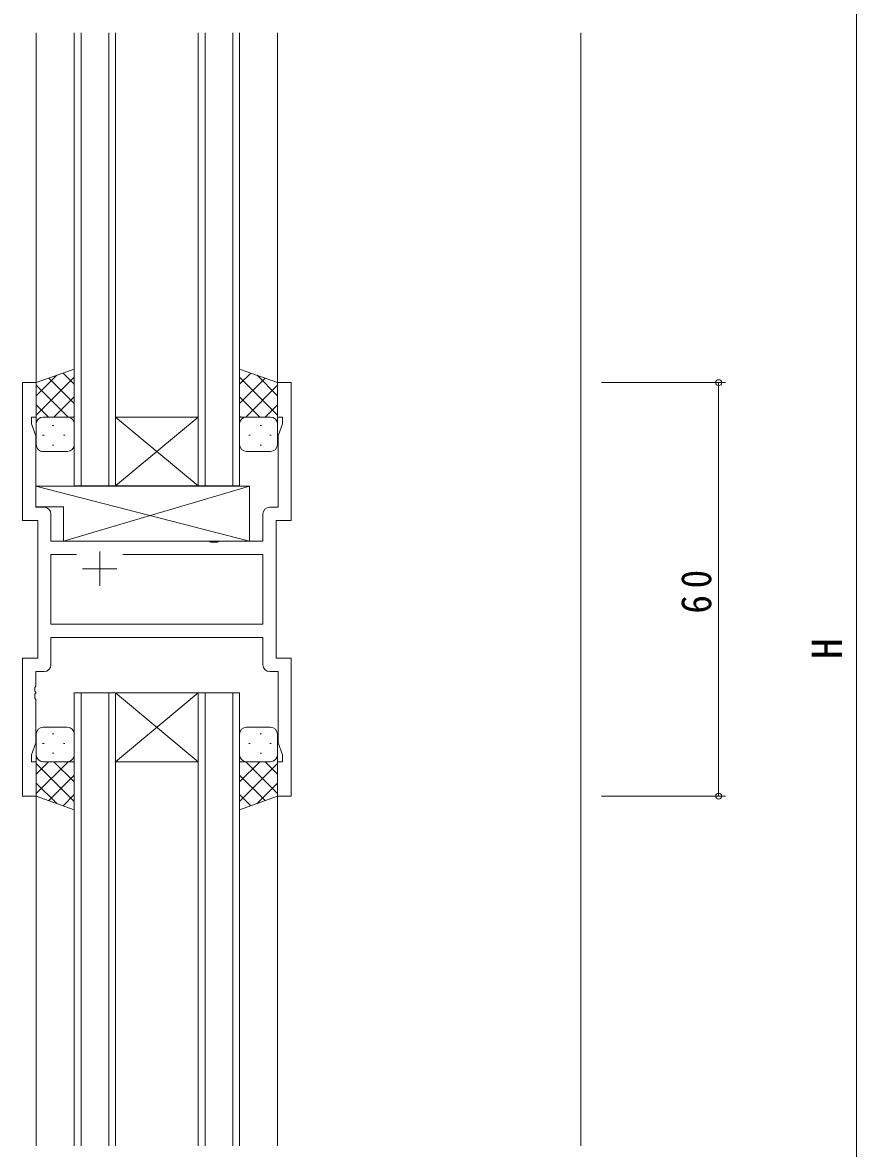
# Model space of a CAD drawing. Units: millimetres on the paper. Extents: x -420 to 373, y -297 to 267.
# Drawn here: x -334.2 to -213.2, y -50.5 to 112.9 of the extents above; entities that cross this region are included whole.
import ezdxf
from ezdxf.enums import TextEntityAlignment as Align

# ---------------------------------------------------------------- set-up
doc = ezdxf.new("R2010")
doc.units = ezdxf.units.MM
for name, color, linetype, lineweight in [('0-3_YKK_11', 7, 'Continuous', 9), ('0-4_YKK_12', 2, 'Continuous', 9), ('0-5_YKK_13', 4, 'Continuous', 9), ('0-7_YKK_D', 6, 'Continuous', 9)]:
    doc.layers.add(name, color=color, linetype=linetype, lineweight=lineweight)
doc.styles.add('ＭＳ ゴシック', font='')
doc.styles.get('ＭＳ ゴシック').set_extended_font_data('MS Gothic')

msp = doc.modelspace()

# ---------------------------------------------------------------- linework, layer by layer
at = {"layer": '0-3_YKK_11'}
for p, q in [((-334.223, 60.621), (-332.223, 60.621)), ((-334.223, 40.62), (-334.223, 60.621)), ((-332.223, 60.621), (-332.223, 55.621)), ((-297.223, 60.621), (-295.223, 60.621)), ((-297.223, 55.621), (-297.223, 60.621)), ((-295.223, 60.621), (-295.223, 40.62)), ((-332.923, 55.621), (-332.923, 54.62)), ((-332.223, 55.621), (-332.923, 55.621)), ((-296.523, 55.621), (-297.223, 55.621)), ((-296.523, 54.62), (-296.523, 55.621)), ((-332.923, 54.62), (-332.293, 52.89)), ((-297.153, 52.89), (-296.523, 54.62)), ((-332.293, 52.89), (-332.293, 42.55)), ((-297.153, 42.55), (-297.153, 52.89)), ((-332.293, 42.55), (-331.093, 42.55)), ((-298.353, 42.55), (-297.153, 42.55)), ((-330.093, 41.55), (-330.093, 37.62)), ((-299.353, 37.62), (-299.353, 41.55)), ((-332.023, 40.62), (-334.223, 40.62)), ((-332.023, 20.62), (-332.023, 40.62)), ((-297.423, 40.62), (-297.423, 20.62)), ((-295.223, 40.62), (-297.423, 40.62)), ((-330.093, 37.62), (-307.094, 37.62)), ((-307.094, 37.62), (-306.902, 37.478)), ((-305.944, 37.478), (-305.752, 37.62)), ((-305.752, 37.62), (-299.353, 37.62)), ((-323.023, 36.12), (-323.023, 31.121)), ((-306.902, 37.478), (-305.944, 37.478)), ((-330.093, 35.69), (-326.373, 35.69)), ((-330.093, 25.55), (-330.093, 35.69)), ((-319.673, 35.69), (-299.353, 35.69)), ((-319.673, 35.69), (-299.353, 35.69)), ((-299.353, 35.69), (-299.353, 25.55)), ((-320.523, 33.621), (-325.523, 33.621)), ((-299.353, 25.55), (-330.093, 25.55)), ((-330.093, 23.621), (-330.093, 19.69)), ((-299.353, 23.621), (-330.093, 23.621)), ((-299.353, 19.69), (-299.353, 23.621)), ((-334.223, 20.62), (-332.023, 20.62)), ((-334.223, 0.62), (-334.223, 20.62)), ((-297.423, 20.62), (-295.223, 20.62)), ((-295.223, 20.62), (-295.223, 0.62)), ((-332.293, 18.69), (-332.293, 16.579)), ((-331.093, 18.69), (-332.293, 18.69)), ((-297.153, 18.69), (-298.353, 18.69)), ((-297.153, 8.351), (-297.153, 18.69)), ((-332.293, 16.579), (-332.413, 16.395)), ((-332.413, 16.395), (-332.413, 15.846)), ((-332.413, 15.846), (-332.293, 15.662)), ((-332.293, 15.579), (-332.413, 15.395)), ((-332.413, 15.395), (-332.413, 14.846)), ((-332.413, 14.846), (-332.293, 14.662)), ((-332.293, 15.662), (-332.293, 15.579)), ((-332.293, 14.662), (-332.293, 8.351)), ((-332.293, 8.351), (-332.923, 6.62)), ((-296.523, 6.62), (-297.153, 8.351)), ((-332.923, 6.62), (-332.923, 5.62)), ((-296.523, 5.62), (-296.523, 6.62)), ((-332.923, 5.62), (-332.223, 5.62)), ((-332.223, 5.62), (-332.223, 0.62)), ((-297.223, 5.62), (-296.523, 5.62)), ((-297.223, 0.62), (-297.223, 5.62)), ((-332.223, 0.62), (-334.223, 0.62)), ((-295.223, 0.62), (-297.223, 0.62))]:
    msp.add_line(p, q, dxfattribs=at)
for centre, start, end in [((-331.093, 41.55), 0, 89.99998), ((-298.353, 41.55), 90, 179.99998), ((-331.093, 19.69), 270, 359.99998), ((-298.353, 19.69), 180, 269.99998)]:
    msp.add_arc(centre, 1, start, end, dxfattribs=at)
at = {"layer": '0-4_YKK_12'}
for p, q in [((-332.223, 111.371), (-332.223, 60.12)), ((-326.721, 45.621), (-326.721, 111.371)), ((-325.721, 111.371), (-325.721, 45.621)), ((-321.721, 45.621), (-321.721, 111.371)), ((-320.721, 111.371), (-320.721, 45.621)), ((-308.721, 45.621), (-308.721, 111.371)), ((-307.721, 111.371), (-307.721, 45.621)), ((-303.721, 45.621), (-303.721, 111.371)), ((-302.721, 111.371), (-302.721, 45.621)), ((-297.223, 111.371), (-297.223, 60.12)), ((-253.223, 111.371), (-253.223, -50.13)), ((-308.721, 45.621), (-320.721, 55.621)), ((-320.721, 45.621), (-308.721, 55.621)), ((-320.721, 55.621), (-308.721, 55.621)), ((-320.721, 45.621), (-326.721, 45.621)), ((-320.721, 45.621), (-308.721, 45.621)), ((-302.721, 45.621), (-308.721, 45.621)), ((-320.721, 15.62), (-326.721, 15.62)), ((-326.721, 15.62), (-326.721, -50.13)), ((-320.721, 15.62), (-326.721, 15.62)), ((-326.721, 15.62), (-326.721, -50.13)), ((-325.721, -50.13), (-325.721, 15.62)), ((-325.721, -50.13), (-325.721, 15.62)), ((-321.721, 15.62), (-321.721, -50.13)), ((-321.721, 15.62), (-321.721, -50.13)), ((-308.721, 15.62), (-320.721, 5.62)), ((-320.721, 15.62), (-308.721, 5.62)), ((-320.721, 15.62), (-308.721, 15.62)), ((-320.721, -50.13), (-320.721, 15.62)), ((-308.721, 15.62), (-320.721, 5.62)), ((-320.721, 15.62), (-308.721, 5.62)), ((-320.721, 15.62), (-308.721, 15.62)), ((-320.721, -50.13), (-320.721, 15.62)), ((-302.721, 15.62), (-308.721, 15.62)), ((-308.721, 15.62), (-308.721, -50.13)), ((-302.721, 15.62), (-308.721, 15.62)), ((-308.721, 15.62), (-308.721, -50.13)), ((-307.721, -50.13), (-307.721, 15.62)), ((-307.721, -50.13), (-307.721, 15.62)), ((-303.721, 15.62), (-303.721, -50.13)), ((-303.721, 15.62), (-303.721, -50.13)), ((-302.721, -50.13), (-302.721, 15.62)), ((-302.721, -50.13), (-302.721, 15.62)), ((-320.721, 5.62), (-308.721, 5.62)), ((-320.721, 5.62), (-308.721, 5.62)), ((-332.223, 1.12), (-332.223, -50.13)), ((-297.223, 1.12), (-297.223, -50.13))]:
    msp.add_line(p, q, dxfattribs=at)
at = {"layer": '0-5_YKK_13'}
for p, q in [((-326.723, 62.585), (-332.223, 60.621)), ((-326.723, 54.399), (-326.723, 62.585)), ((-302.724, 62.585), (-297.224, 60.621)), ((-302.724, 54.399), (-302.724, 62.585)), ((-332.223, 58.717), (-329.262, 61.678)), ((-332.223, 55.889), (-326.723, 61.389)), ((-332.223, 60.621), (-332.223, 54.62)), ((-326.723, 57.569), (-330.419, 61.265)), ((-326.723, 60.398), (-328.335, 62.009)), ((-302.724, 60.398), (-301.113, 62.009)), ((-297.224, 55.889), (-302.724, 61.389)), ((-302.724, 57.569), (-299.028, 61.265)), ((-297.224, 58.717), (-300.185, 61.678)), ((-297.224, 60.621), (-297.224, 54.62)), ((-327.603, 55.62), (-332.223, 60.241)), ((-301.845, 55.62), (-297.224, 60.241)), ((-330.431, 55.621), (-332.223, 57.412)), ((-329.663, 55.621), (-326.723, 58.56)), ((-299.784, 55.621), (-302.724, 58.56)), ((-299.016, 55.621), (-297.224, 57.412)), ((-331.223, 55.621), (-327.623, 55.621)), ((-330.823, 55.621), (-326.723, 55.621)), ((-326.834, 55.621), (-326.723, 55.732)), ((-302.613, 55.621), (-302.724, 55.732)), ((-298.624, 55.621), (-302.724, 55.621)), ((-298.224, 55.621), (-301.824, 55.621)), ((-332.223, 51.621), (-332.223, 54.62)), ((-329.888, 54.399), (-329.688, 54.399)), ((-326.723, 54.62), (-326.723, 51.621)), ((-302.724, 54.62), (-302.724, 51.621)), ((-299.559, 54.399), (-299.759, 54.399)), ((-297.224, 51.621), (-297.224, 54.62)), ((-331.303, 52.984), (-331.103, 52.984)), ((-328.273, 52.984), (-328.073, 52.984)), ((-301.174, 52.984), (-301.374, 52.984)), ((-298.144, 52.984), (-298.344, 52.984)), ((-329.888, 51.569), (-329.688, 51.569)), ((-299.559, 51.569), (-299.759, 51.569)), ((-327.723, 50.621), (-331.223, 50.621)), ((-301.724, 50.621), (-298.224, 50.621)), ((-301.298, 45.62), (-332.293, 45.62)), ((-328.298, 37.62), (-301.298, 45.62)), ((-301.298, 45.62), (-301.298, 37.62)), ((-328.298, 42.62), (-332.293, 42.62)), ((-328.298, 42.62), (-328.298, 37.62)), ((-301.298, 37.62), (-328.298, 37.62)), ((-327.723, 10.621), (-331.223, 10.621)), ((-327.723, 10.621), (-331.223, 10.621)), ((-301.724, 10.621), (-298.224, 10.621)), ((-301.724, 10.621), (-298.224, 10.621)), ((-332.223, 9.621), (-332.223, 6.62)), ((-332.223, 9.621), (-332.223, 6.62)), ((-331.303, 8.257), (-331.103, 8.257)), ((-331.303, 8.257), (-331.103, 8.257)), ((-329.888, 9.672), (-329.688, 9.672)), ((-329.888, 9.672), (-329.688, 9.672)), ((-328.273, 8.257), (-328.073, 8.257)), ((-328.273, 8.257), (-328.073, 8.257)), ((-326.723, 6.62), (-326.723, 9.621)), ((-326.723, 6.62), (-326.723, 9.621)), ((-302.724, 6.62), (-302.724, 9.621)), ((-302.724, 6.62), (-302.724, 9.621)), ((-301.174, 8.257), (-301.374, 8.257)), ((-301.174, 8.257), (-301.374, 8.257)), ((-299.559, 9.672), (-299.759, 9.672)), ((-299.559, 9.672), (-299.759, 9.672)), ((-298.144, 8.257), (-298.344, 8.257)), ((-298.144, 8.257), (-298.344, 8.257)), ((-297.224, 9.621), (-297.224, 6.62)), ((-297.224, 9.621), (-297.224, 6.62)), ((-332.223, 0.62), (-332.223, 6.62)), ((-332.223, 0.62), (-332.223, 6.62)), ((-329.888, 6.842), (-329.688, 6.842)), ((-329.888, 6.842), (-329.688, 6.842)), ((-326.723, 6.842), (-326.723, -1.344)), ((-326.723, 6.842), (-326.723, -1.344)), ((-302.724, 6.842), (-302.724, -1.344)), ((-302.724, 6.842), (-302.724, -1.344)), ((-299.559, 6.842), (-299.759, 6.842)), ((-299.559, 6.842), (-299.759, 6.842)), ((-297.224, 0.62), (-297.224, 6.62)), ((-297.224, 0.62), (-297.224, 6.62)), ((-327.603, 5.621), (-332.223, 1)), ((-327.603, 5.621), (-332.223, 1)), ((-330.431, 5.62), (-332.223, 3.829)), ((-330.431, 5.62), (-332.223, 3.829)), ((-332.223, 5.352), (-326.723, -0.148)), ((-332.223, 5.352), (-326.723, -0.148)), ((-331.223, 5.62), (-327.623, 5.62)), ((-331.223, 5.62), (-327.623, 5.62)), ((-330.823, 5.62), (-326.723, 5.62)), ((-330.823, 5.62), (-326.723, 5.62)), ((-329.663, 5.62), (-326.723, 2.681)), ((-329.663, 5.62), (-326.723, 2.681)), ((-326.834, 5.62), (-326.723, 5.509)), ((-326.834, 5.62), (-326.723, 5.509)), ((-298.624, 5.62), (-302.724, 5.62)), ((-299.784, 5.62), (-302.724, 2.681)), ((-302.613, 5.62), (-302.724, 5.509)), ((-298.624, 5.62), (-302.724, 5.62)), ((-299.784, 5.62), (-302.724, 2.681)), ((-302.613, 5.62), (-302.724, 5.509)), ((-297.224, 5.352), (-302.724, -0.148)), ((-297.224, 5.352), (-302.724, -0.148)), ((-301.845, 5.621), (-297.224, 1)), ((-301.845, 5.621), (-297.224, 1)), ((-298.224, 5.62), (-301.824, 5.62)), ((-298.224, 5.62), (-301.824, 5.62)), ((-299.016, 5.62), (-297.224, 3.829)), ((-299.016, 5.62), (-297.224, 3.829)), ((-326.723, 3.672), (-330.419, -0.024)), ((-326.723, 3.672), (-330.419, -0.024)), ((-302.724, 3.672), (-299.028, -0.024)), ((-302.724, 3.672), (-299.028, -0.024)), ((-332.223, 2.524), (-329.262, -0.437)), ((-332.223, 2.524), (-329.262, -0.437)), ((-297.224, 2.524), (-300.185, -0.437)), ((-297.224, 2.524), (-300.185, -0.437)), ((-326.723, -1.344), (-332.223, 0.62)), ((-326.723, -1.344), (-332.223, 0.62)), ((-326.723, 0.843), (-328.335, -0.768)), ((-326.723, 0.843), (-328.335, -0.768)), ((-302.724, 0.843), (-301.113, -0.768)), ((-302.724, 0.843), (-301.113, -0.768)), ((-302.724, -1.344), (-297.224, 0.62)), ((-302.724, -1.344), (-297.224, 0.62))]:
    msp.add_line(p, q, dxfattribs=at)
msp.add_lwpolyline([(-301.298, 37.62), (-332.293, 45.62), (-332.293, 42.62)], dxfattribs=at)
for centre, start, end in [((-331.223, 54.62), 89.99998, 179.99998), ((-331.223, 54.62), 89.99998, 179.99998), ((-327.723, 54.62), 359.99998, 89.99998), ((-327.723, 54.62), 359.99998, 89.99998), ((-301.724, 54.62), 90, 180), ((-301.724, 54.62), 90, 180), ((-298.224, 54.62), 0, 90), ((-298.224, 54.62), 0, 90), ((-331.223, 51.621), 179.99998, 269.99998), ((-327.723, 51.621), 269.99998, 359.99998), ((-301.724, 51.621), 180, 270), ((-298.224, 51.621), 270, 0), ((-331.223, 9.621), 90, 180), ((-331.223, 9.621), 90, 180), ((-327.723, 9.621), 0, 90), ((-327.723, 9.621), 0, 90), ((-301.724, 9.621), 89.99998, 179.99998), ((-301.724, 9.621), 89.99998, 179.99998), ((-298.224, 9.621), 359.99998, 89.99998), ((-298.224, 9.621), 359.99998, 89.99998), ((-331.223, 6.62), 180, 270), ((-331.223, 6.62), 180, 270), ((-331.223, 6.62), 180, 270), ((-331.223, 6.62), 180, 270), ((-327.723, 6.62), 270, 0), ((-327.723, 6.62), 270, 0), ((-327.723, 6.62), 270, 0), ((-327.723, 6.62), 270, 0), ((-301.724, 6.62), 179.99998, 269.99998), ((-301.724, 6.62), 179.99998, 269.99998), ((-301.724, 6.62), 179.99998, 269.99998), ((-301.724, 6.62), 179.99998, 269.99998), ((-298.224, 6.62), 269.99998, 359.99998), ((-298.224, 6.62), 269.99998, 359.99998), ((-298.224, 6.62), 269.99998, 359.99998), ((-298.224, 6.62), 269.99998, 359.99998)]:
    msp.add_arc(centre, 1, start, end, dxfattribs=at)
at = {"layer": '0-7_YKK_D'}
for p, q in [((-213.223, 216.121), (-213.223, -171.879)), ((-250.223, 60.621), (-232.223, 60.621)), ((-233.223, 60.621), (-233.223, 0.62)), ((-250.223, 0.62), (-232.223, 0.62))]:
    msp.add_line(p, q, dxfattribs=at)
for centre in [(-233.223, 60.621), (-233.223, 0.62)]:
    msp.add_circle(centre, 0.425, dxfattribs=at)

# ---------------------------------------------------------------- texts
at = {"layer": '0-7_YKK_D', "color": 3, "style": 'ＭＳ ゴシック'}
msp.add_text('H', height=4.399, rotation=90, dxfattribs=at).set_placement((-214.023, 20.52), align=Align.BOTTOM_LEFT)
at = {"layer": '0-7_YKK_D', "color": 3, "insert": (-234.223, 27.1), "char_height": 4.399, "attachment_point": 7, "rotation": 90, "style": 'ＭＳ ゴシック'}
msp.add_mtext('\\T1.36;\\W0.9;60', dxfattribs=at)

doc.saveas('drawing.dxf')
